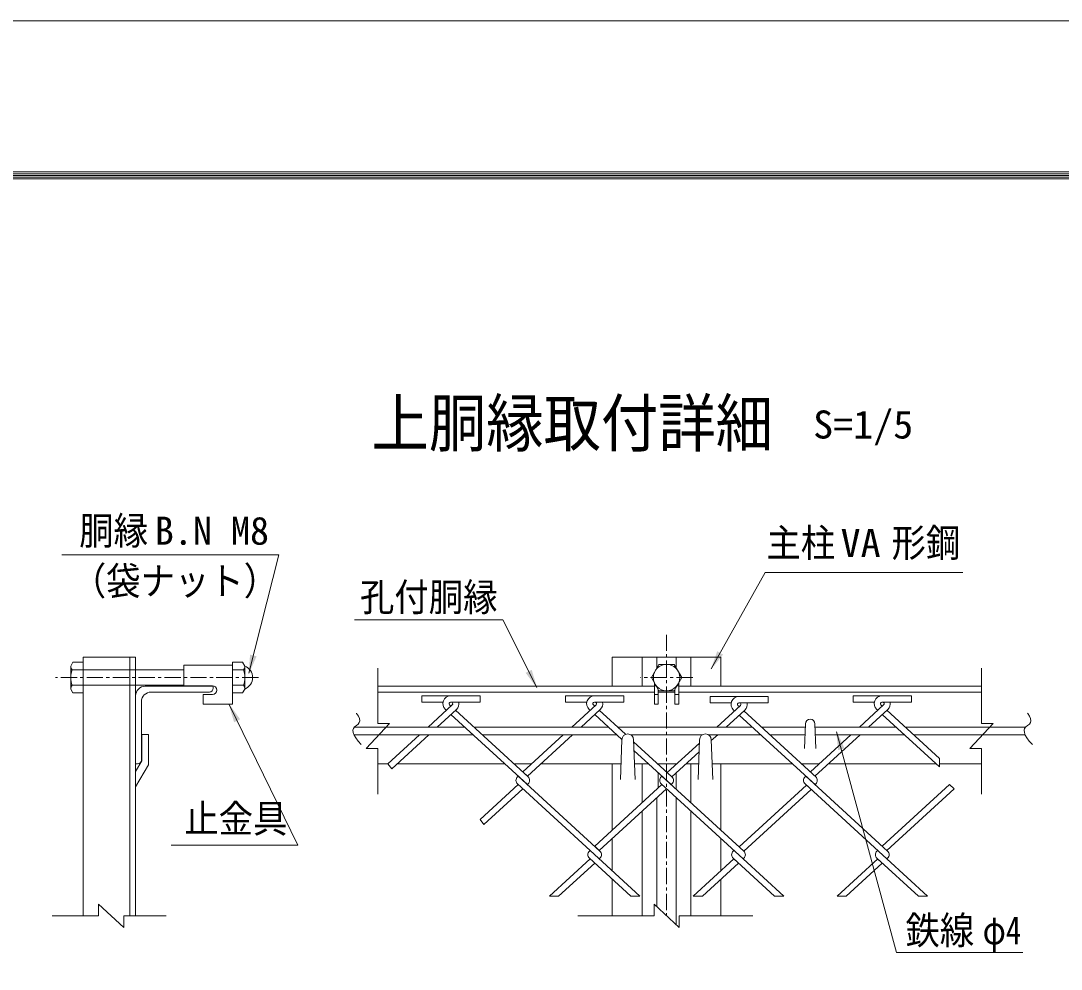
# Model space of a CAD drawing. Units: millimetres, scale not verified, with parts at other scales. Extents: x -4455 to 4455, y -3150 to 3150.
# Drawn here: x 1423 to 3029, y 1686 to 3150 of the extents above; entities that cross this region are included whole.
import ezdxf
from ezdxf.enums import TextEntityAlignment as Align

# ---------------------------------------------------------------- set-up
doc = ezdxf.new("R2010")
doc.units = ezdxf.units.MM
doc.header["$LTSCALE"] = 20
doc.linetypes.add('DASHED', pattern=[7.5, 6, -1.5])
doc.linetypes.add('USER1', pattern=[2, 1.25, -0.25, 0.25, -0.25])
doc.layers.add('0-7_7詳細', color=3, linetype='Continuous', lineweight=18)
doc.layers.add('0-E_D-TTL', color=7, linetype='Continuous', lineweight=18)
doc.styles.add('ＭＳ ゴシック', font='')
doc.styles.get('ＭＳ ゴシック').set_extended_font_data('MS Gothic')

msp = doc.modelspace()

# ---------------------------------------------------------------- linework, layer by layer
at = {"layer": '0-7_7詳細', "color": 1, "linetype": 'USER1'}
for p, q in [((2419.97, 2202.62), (2419.97, 1768.69)), ((1789.73, 2136.47), (1476.44, 2136.47)), ((2460.27, 2136.47), (2379.62, 2136.47))]:
    msp.add_line(p, q, dxfattribs=at)
at = {"layer": '0-7_7詳細', "color": 7}
for p, q in [((1499.84, 2154.23), (1503.17, 2159.99)), ((1499.84, 2118.71), (1499.84, 2154.23)), ((1503.17, 2159.99), (1519.04, 2159.99)), ((1519.04, 2168.12), (1519.04, 1768.69)), ((1519.04, 2168.12), (1600.04, 2168.12)), ((1519.04, 2112.95), (1519.04, 2159.99)), ((1591.04, 2168.12), (1591.04, 1768.69)), ((1600.04, 2168.12), (1600.04, 1768.69)), ((1674.47, 2155.43), (1749.47, 2155.43)), ((1674.47, 2155.43), (1674.47, 2123.93)), ((1749.47, 2112.95), (1749.47, 2159.99)), ((1749.47, 2155.43), (1749.47, 2095.43)), ((1768.67, 2118.71), (1768.67, 2154.23)), ((2503.97, 2168.12), (2335.97, 2168.12)), ((2335.97, 2168.12), (2335.97, 2123.12)), ((2382.47, 2168.12), (2382.47, 2123.12)), ((2404.97, 2168.12), (2404.97, 2151.23)), ((2434.97, 2168.12), (2434.97, 2151.23)), ((2457.47, 2168.12), (2457.47, 2123.12)), ((2503.97, 2168.12), (2503.97, 2123.12)), ((1501.9, 2148.47), (1519.04, 2148.47)), ((1600.04, 2148.47), (1674.47, 2148.47)), ((1766.61, 2148.47), (1749.47, 2148.47)), ((1501.9, 2124.47), (1519.04, 2124.47)), ((1600.04, 2124.47), (1674.47, 2124.47)), ((1615.04, 2123.12), (1720.04, 2123.12)), ((1674.47, 2123.93), (1718.72, 2123.93)), ((1720.04, 2123.12), (1720.04, 2120.12)), ((1766.61, 2124.47), (1749.47, 2124.47)), ((1974.26, 2123.12), (2401.22, 2123.12)), ((2401.22, 2123.12), (2284.97, 2123.12)), ((2401.22, 2123.12), (2310.47, 2123.12)), ((2401.22, 2128.21), (2401.22, 2095.43)), ((2403.69, 2123.93), (2401.22, 2123.93)), ((2436.25, 2123.93), (2438.72, 2123.93)), ((2438.72, 2128.21), (2438.72, 2095.43)), ((2438.72, 2123.12), (2906.06, 2123.12)), ((2529.47, 2123.12), (2438.72, 2123.12)), ((2554.97, 2123.12), (2438.72, 2123.12)), ((1499.84, 2118.71), (1503.17, 2112.95)), ((1503.17, 2112.95), (1519.04, 2112.95)), ((1600.04, 2003.12), (1600.04, 2108.12)), ((1624.04, 2114.12), (1714.04, 2114.12)), ((1704.47, 2110.43), (1718.72, 2110.43)), ((1704.47, 2110.43), (1704.47, 2095.43)), ((1765.35, 2112.95), (1749.47, 2112.95)), ((1768.67, 2118.71), (1765.35, 2112.95)), ((1974.26, 2114.12), (2401.22, 2114.12)), ((2407.22, 2110.43), (2401.22, 2110.43)), ((2407.22, 2114.12), (2432.72, 2114.12)), ((2432.72, 2117.82), (2432.72, 2095.43)), ((2432.72, 2110.43), (2438.72, 2110.43)), ((2438.72, 2114.12), (2906.06, 2114.12)), ((1609.04, 2009.12), (1609.04, 2099.12)), ((1704.47, 2095.43), (1749.47, 2095.43)), ((2432.72, 2095.43), (2438.72, 2095.43)), ((1937.91, 2060.12), (2108.07, 2060.12)), ((2122.28, 2060.12), (2330.1, 2060.12)), ((2344.31, 2060.12), (2552.13, 2060.12)), ((2566.34, 2060.12), (2634.32, 2060.12)), ((2633.1, 2026.82), (2634.5, 2065.01)), ((2650.3, 2026.82), (2648.9, 2065.01)), ((2649.08, 2060.12), (2774.16, 2060.12)), ((2788.37, 2060.12), (2974.26, 2060.12)), ((1620.12, 2048.78), (1620.12, 2001.96)), ((1937.37, 2048.12), (2121.17, 2048.12)), ((2135.38, 2048.12), (2343.19, 2048.12)), ((2348.72, 1978.97), (2350.97, 2040.47)), ((2364.72, 2048.12), (2475.23, 2048.12)), ((2371.22, 1978.97), (2368.97, 2040.47)), ((2468.72, 1978.97), (2470.97, 2040.47)), ((2484.72, 2048.12), (2565.22, 2048.12)), ((2491.22, 1978.97), (2488.97, 2040.47)), ((2579.43, 2048.12), (2633.88, 2048.12)), ((2649.52, 2048.12), (2787.25, 2048.12)), ((2801.46, 2048.12), (2973.72, 2048.12)), ((1600.04, 1991.55), (1609.62, 2007.78)), ((1600.04, 2003.12), (1603.04, 2003.12)), ((1600.04, 1967.94), (1620.12, 2001.96)), ((1974.26, 2003.12), (1989.37, 2003.12)), ((2003.58, 2003.12), (2170.28, 2003.12)), ((2184.49, 2003.12), (2211.4, 2003.12)), ((2225.61, 2003.12), (2349.61, 2003.12)), ((2335.97, 2003.12), (2335.97, 1900.79)), ((2370.34, 2003.12), (2392.3, 2003.12)), ((2382.47, 2003.12), (2382.47, 1943.4)), ((2406.51, 2003.12), (2435.57, 2003.12)), ((2449.78, 2003.12), (2469.61, 2003.12)), ((2457.47, 2003.12), (2457.47, 1943.4)), ((2490.34, 2003.12), (2614.33, 2003.12)), ((2503.97, 2003.12), (2503.97, 1900.79)), ((2628.54, 2003.12), (2655.46, 2003.12)), ((2669.67, 2003.12), (2836.36, 2003.12)), ((2841.47, 2003.12), (2906.06, 2003.12)), ((2407.11, 1989.55), (2407.11, 1965.98)), ((2434.97, 1989.55), (2434.97, 1964.02)), ((2404.97, 1951), (2404.97, 1782.62)), ((2434.97, 1951), (2434.97, 1754.76)), ((2382.47, 1930.38), (2382.47, 1768.69)), ((2457.47, 1930.38), (2457.47, 1768.69)), ((2335.97, 1887.77), (2335.97, 1838.27)), ((2503.97, 1887.77), (2503.97, 1838.27)), ((2335.97, 1825.24), (2335.97, 1768.69)), ((2503.97, 1825.24), (2503.97, 1768.69))]:
    msp.add_line(p, q, dxfattribs=at)
at = {"layer": '0-7_7詳細', "linetype": 'DASHED'}
for p, q in [((1519.04, 2148.47), (1600.04, 2148.47)), ((1519.04, 2124.47), (1600.04, 2124.47))]:
    msp.add_line(p, q, dxfattribs=at)
at = {"layer": '0-7_7詳細', "color": 4}
for p, q in [((1974.26, 2065.56), (1974.26, 2151.14)), ((2906.06, 2065.56), (2906.06, 2151.14)), ((1992.26, 2065.56), (1956.26, 2026.78)), ((1974.26, 2065.56), (1992.26, 2065.56)), ((2924.06, 2065.56), (2888.06, 2026.78)), ((2906.06, 2065.56), (2924.06, 2065.56)), ((1974.26, 2026.78), (1956.26, 2026.78)), ((1974.26, 2026.78), (1974.26, 1956.59)), ((2906.06, 2026.78), (2888.06, 2026.78)), ((2906.06, 2026.78), (2906.06, 1956.59)), ((1581.8, 1750.69), (1543.03, 1786.69)), ((1543.03, 1768.69), (1543.03, 1786.69)), ((2439.36, 1750.69), (2400.59, 1786.69)), ((2400.59, 1768.69), (2400.59, 1786.69)), ((1543.03, 1768.69), (1471.47, 1768.69)), ((1581.8, 1768.69), (1647.08, 1768.69)), ((1581.8, 1768.69), (1581.8, 1750.69)), ((2400.59, 1768.69), (2282.78, 1768.69)), ((2439.36, 1768.69), (2553.3, 1768.69)), ((2439.36, 1768.69), (2439.36, 1750.69))]:
    msp.add_line(p, q, dxfattribs=at)
at = {"layer": '0-7_7詳細'}
for p, q in [((2087.37, 2108.17), (2041.93, 2108.17)), ((2041.93, 2108.17), (2041.93, 2098.57)), ((2086.49, 2108.17), (2131.93, 2108.17)), ((2131.93, 2108.17), (2131.93, 2098.57)), ((2309.39, 2108.17), (2263.96, 2108.17)), ((2263.96, 2108.17), (2263.96, 2098.57)), ((2308.52, 2108.17), (2353.96, 2108.17)), ((2353.96, 2108.17), (2353.96, 2098.57)), ((2532.49, 2107.19), (2487.06, 2107.19)), ((2487.06, 2107.19), (2487.06, 2097.59)), ((2531.62, 2107.19), (2577.06, 2107.19)), ((2577.06, 2107.19), (2577.06, 2097.59)), ((2708.01, 2108.17), (2708.01, 2098.57)), ((2753.45, 2108.17), (2708.01, 2108.17)), ((2752.58, 2108.17), (2798.01, 2108.17)), ((2798.01, 2108.17), (2798.01, 2098.57)), ((2074.74, 2098.57), (2041.93, 2098.57)), ((2088.99, 2094.4), (2051.58, 2060.12)), ((2086.93, 2092.51), (2084.87, 2094.4)), ((2086.49, 2098.57), (2131.93, 2098.57)), ((2087.37, 2098.57), (2086.49, 2098.57)), ((2086.93, 2092.51), (2088.99, 2094.4)), ((2296.77, 2098.57), (2263.96, 2098.57)), ((2311.02, 2094.4), (2273.61, 2060.12)), ((2308.96, 2092.51), (2306.9, 2094.4)), ((2309.39, 2098.57), (2308.52, 2098.57)), ((2308.52, 2098.57), (2353.96, 2098.57)), ((2519.86, 2097.59), (2487.06, 2097.59)), ((2534.11, 2093.42), (2497.78, 2060.12)), ((2532.06, 2091.53), (2530, 2093.42)), ((2531.62, 2097.59), (2577.06, 2097.59)), ((2532.49, 2097.59), (2531.62, 2097.59)), ((2740.82, 2098.57), (2708.01, 2098.57)), ((2755.07, 2094.4), (2717.66, 2060.12)), ((2753.01, 2092.51), (2750.96, 2094.4)), ((2752.58, 2098.57), (2798.01, 2098.57)), ((2753.45, 2098.57), (2752.58, 2098.57)), ((2095.47, 2087.32), (2065.79, 2060.12)), ((2079.83, 2086), (2078.39, 2087.32)), ((2317.5, 2087.32), (2287.82, 2060.12)), ((2301.85, 2086), (2300.42, 2087.32)), ((2350.99, 2040.98), (2308.96, 2079.49)), ((2356.63, 2048.83), (2316.06, 2086)), ((2540.6, 2086.34), (2511.99, 2060.12)), ((2524.95, 2085.02), (2523.51, 2086.34)), ((2650.18, 1970.27), (2532.06, 2078.51)), ((2651.25, 1982.31), (2539.16, 2085.02)), ((2761.56, 2087.32), (2731.87, 2060.12)), ((2745.91, 2086), (2744.47, 2087.32)), ((2841.47, 1998.44), (2753.01, 2079.49)), ((2841.47, 2011.46), (2760.12, 2086)), ((2038.48, 2048.12), (1989.37, 2003.12)), ((2052.69, 2048.12), (1995.48, 1995.69)), ((2260.51, 2048.12), (2197.94, 1990.79)), ((2274.72, 2048.12), (2205.05, 1984.28)), ((2498.89, 2048.12), (2489.02, 2039.08)), ((2704.57, 2048.12), (2642, 1990.79)), ((2718.78, 2048.12), (2649.11, 1984.28)), ((2428.15, 1983.3), (2369.08, 2037.42)), ((2470.79, 2035.39), (2421.04, 1989.81)), ((2470.29, 2021.91), (2428.15, 1983.3)), ((2841.47, 2011.46), (2841.47, 1998.44)), ((1995.48, 1995.69), (1989.37, 2003.12)), ((2190.84, 1984.28), (2189.77, 1983.3)), ((2190.84, 1984.28), (2189.77, 1983.3)), ((2317.13, 1868.55), (2190.84, 1984.28)), ((2206.12, 1983.3), (2197.94, 1990.79)), ((2412.87, 1984.28), (2411.8, 1983.3)), ((2412.87, 1984.28), (2411.8, 1983.3)), ((2539.16, 1868.55), (2412.87, 1984.28)), ((2634.9, 1984.28), (2633.83, 1983.3)), ((2634.9, 1984.28), (2633.83, 1983.3)), ((2761.19, 1868.55), (2634.9, 1984.28)), ((2190.84, 1971.26), (2131.9, 1917.24)), ((2197.94, 1964.75), (2138, 1909.82)), ((2301.85, 1869.53), (2189.77, 1972.24)), ((2412.87, 1971.26), (2308.96, 1876.04)), ((2419.97, 1964.75), (2316.06, 1869.53)), ((2538.09, 1856.51), (2411.8, 1972.24)), ((2635.97, 1970.27), (2532.06, 1875.06)), ((2643.07, 1963.76), (2539.16, 1868.55)), ((2642, 1964.75), (2633.82, 1972.24)), ((2760.12, 1856.51), (2633.83, 1972.24)), ((2650.18, 1972.24), (2649.11, 1971.26)), ((2650.18, 1972.24), (2649.11, 1971.26)), ((2856.92, 1971.26), (2753.01, 1876.04)), ((2864.03, 1964.75), (2760.12, 1869.53)), ((2856.92, 1971.26), (2864.03, 1964.75)), ((2138, 1909.82), (2131.9, 1917.24)), ((2301.85, 1869.53), (2300.78, 1868.55)), ((2301.85, 1869.53), (2300.78, 1868.55)), ((2378.86, 1798.97), (2301.85, 1869.53)), ((2317.13, 1868.55), (2308.96, 1876.04)), ((2523.88, 1869.53), (2522.81, 1868.55)), ((2523.88, 1869.53), (2522.81, 1868.55)), ((2745.91, 1869.53), (2744.84, 1868.55)), ((2745.91, 1869.53), (2744.84, 1868.55)), ((2301.85, 1856.51), (2239.06, 1798.97)), ((2308.96, 1850), (2253.26, 1798.97)), ((2364.65, 1798.97), (2300.78, 1857.49)), ((2317.13, 1857.49), (2316.06, 1856.51)), ((2523.88, 1856.51), (2461.08, 1798.97)), ((2530.99, 1850), (2475.29, 1798.97)), ((2586.68, 1798.97), (2522.81, 1857.49)), ((2530.99, 1850), (2522.81, 1857.49)), ((2539.16, 1857.49), (2538.09, 1856.51)), ((2539.16, 1857.49), (2538.09, 1856.51)), ((2600.89, 1798.97), (2538.09, 1856.51)), ((2745.91, 1856.51), (2683.11, 1798.97)), ((2753.01, 1850), (2697.32, 1798.97)), ((2808.71, 1798.97), (2744.84, 1857.49)), ((2753.01, 1850), (2744.84, 1857.49)), ((2761.19, 1857.49), (2760.12, 1856.51)), ((2761.19, 1857.49), (2760.12, 1856.51)), ((2822.92, 1798.97), (2760.12, 1856.51)), ((2253.26, 1798.97), (2239.06, 1798.97)), ((2378.86, 1798.97), (2364.65, 1798.97)), ((2475.29, 1798.97), (2461.08, 1798.97)), ((2600.89, 1798.97), (2586.68, 1798.97)), ((2697.32, 1798.97), (2683.11, 1798.97)), ((2822.92, 1798.97), (2808.71, 1798.97))]:
    msp.add_line(p, q, dxfattribs=at)
at = {"layer": '0-7_7詳細', "color": 7}
for points in [[(1485.97, 2325.75), (1821.23, 2325.75), (1774.96, 2143.35)], [(2877.5, 2298.39), (2572.13, 2298.39), (2489.02, 2150.02)], [(1768.67, 2154.23), (1765.35, 2159.99), (1749.47, 2159.99)], [(2407.22, 2117.82), (2407.22, 2095.43), (2401.22, 2095.43)], [(1654.83, 1877.97), (1850.39, 1877.97), (1744.53, 2094.91)], [(1620.12, 2048.78), (1609.62, 2048.78), (1609.62, 2007.78)], [(2970.28, 1711.94), (2774.73, 1711.94), (2682.41, 2052.76)]]:
    msp.add_lwpolyline(points, dxfattribs=at)
at = {"layer": '0-7_7詳細', "color": 1}
msp.add_lwpolyline([(1938.33, 2225.49), (2166.91, 2225.49), (2219.6, 2121.08)], dxfattribs=at)
at = {"layer": '0-7_7詳細'}
msp.add_lwpolyline([(2396.45, 2136.47), (2408.21, 2156.84), (2431.73, 2156.84), (2443.49, 2136.47), (2431.73, 2116.1), (2408.21, 2116.1)], close=True, dxfattribs=at)
at = {"layer": '0-7_7詳細', "color": 4}
for points in [[(1941.11, 2081.39), (1941.42, 2081), (1944.08, 2076.8), (1945.65, 2073.05), (1946.12, 2069.73), (1945.49, 2066.86), (1943.77, 2064.42), (1940.95, 2062.43), (1938.13, 2060.43), (1936.37, 2057.95), (1935.69, 2054.99), (1936.08, 2051.56), (1937.55, 2047.65), (1940.09, 2043.27), (1943.7, 2038.41), (1948.39, 2033.08)], [(2977.46, 2081.39), (2977.77, 2081), (2980.43, 2076.8), (2982, 2073.05), (2982.47, 2069.73), (2981.84, 2066.86), (2980.12, 2064.42), (2977.3, 2062.43), (2974.48, 2060.43), (2972.72, 2057.95), (2972.04, 2054.99), (2972.43, 2051.56), (2973.9, 2047.65), (2976.44, 2043.27), (2980.05, 2038.41), (2984.74, 2033.08)]]:
    msp.add_lwpolyline(points, dxfattribs=at)
at = {"layer": '0-7_7詳細'}
for points in [[(2206.12, 1972.24), (2205.05, 1971.26), (2086.93, 2079.49)], [(2206.12, 1983.3), (2094.04, 2086), (2095.47, 2087.32)], [(2428.15, 1972.24), (2427.08, 1971.26), (2369.58, 2023.94)]]:
    msp.add_lwpolyline(points, dxfattribs=at)
msp.add_circle((2419.97, 2136.47), 20.4, dxfattribs=at)
at = {"layer": '0-7_7詳細', "color": 7}
for centre, radius, start, end in [((1508.93, 2154.23), 9.09, 180, 219.3382), ((1759.58, 2154.23), 9.09, 320.6618, 0), ((1761.53, 2136.47), 19.14, 291.90813, 68.09187), ((1535.84, 2136.47), 36, 160.52878, 199.47122), ((1732.67, 2136.47), 36, 340.52878, 19.47122), ((1508.93, 2118.71), 9.09, 140.6618, 180), ((1615.04, 2108.12), 15, 90, 180), ((1718.72, 2117.18), 6.75, 270, 90), ((1759.58, 2118.71), 9.09, 0, 39.3382), ((1624.04, 2099.12), 15, 90, 180), ((1714.04, 2120.12), 6, 270, 0), ((2641.7, 2065.01), 7.2, 0, 180), ((2359.97, 2040.47), 9, 0, 180), ((2479.97, 2040.47), 9, 0, 180), ((1603.04, 2009.12), 6, 270, 0)]:
    msp.add_arc(centre, radius, start, end, dxfattribs=at)
at = {"layer": '0-7_7詳細'}
for centre, radius, start, end in [((2086.49, 2096.17), 12, 90, 227.5), ((2308.52, 2096.17), 12, 90, 227.5), ((2531.62, 2095.19), 12, 90, 227.5), ((2752.58, 2096.17), 12, 90, 227.5), ((2086.49, 2096.17), 2.4, 90, 227.5), ((2087.37, 2096.17), 2.4, 312.5, 90), ((2087.37, 2096.17), 12, 312.5, 11.53696), ((2308.52, 2096.17), 2.4, 90, 227.5), ((2309.39, 2096.17), 2.4, 312.5, 90), ((2309.39, 2096.17), 12, 312.5, 11.53696), ((2531.62, 2095.19), 2.4, 90, 227.5), ((2532.49, 2095.19), 2.4, 312.5, 90), ((2532.49, 2095.19), 12, 312.5, 11.53696), ((2752.58, 2096.17), 2.4, 90, 227.5), ((2753.45, 2096.17), 2.4, 312.5, 90), ((2753.45, 2096.17), 12, 312.5, 11.53696), ((2194.84, 1977.77), 7.5, 132.5, 227.5), ((2201.05, 1977.77), 7.5, 312.5, 47.5), ((2416.86, 1977.77), 7.5, 132.5, 227.5), ((2423.08, 1977.77), 7.5, 312.5, 47.5), ((2638.89, 1977.77), 7.5, 132.5, 227.5), ((2645.11, 1977.77), 7.5, 312.5, 47.5), ((2305.85, 1863.02), 7.5, 132.5, 227.5), ((2312.07, 1863.02), 7.5, 312.5, 47.5), ((2527.88, 1863.02), 7.5, 132.5, 227.5), ((2534.09, 1863.02), 7.5, 312.5, 47.5), ((2749.91, 1863.02), 7.5, 132.5, 227.5), ((2756.12, 1863.02), 7.5, 312.5, 47.5)]:
    msp.add_arc(centre, radius, start, end, dxfattribs=at)
at = {"layer": '0-7_7詳細', "color": 7}
for points in [[(1774.47, 2141.41), (1776.8, 2171.77), (1786.9, 2169.21)], [(2488.04, 2148.27), (2498.16, 2176.99), (2507.25, 2171.9)], [(1743.65, 2096.71), (1761.49, 2072.03), (1752.13, 2067.46)], [(2681.89, 2054.69), (2694.76, 2027.1), (2684.71, 2024.37)]]:
    msp.add_solid(points, dxfattribs=at)
at = {"layer": '0-7_7詳細', "color": 1}
msp.add_solid([(2220.5, 2119.3), (2202.33, 2143.73), (2211.63, 2148.43)], dxfattribs=at)
at = {"layer": '0-E_D-TTL', "color": 2}
msp.add_lwpolyline([(-4455.04, 3150.21), (4454.66, 3150.21), (4454.66, -3150.21), (-4455.04, -3150.21)], close=True, dxfattribs=at)
at = {"layer": '0-E_D-TTL'}
for points in [[(-4168.65, 2916.86), (4168.28, 2916.86), (4168.28, -2916.87), (-4168.65, -2916.87)], [(-4166, 2914.21), (4165.63, 2914.21), (4165.63, -2914.21), (-4166, -2914.21)], [(-4163.35, 2911.56), (4162.97, 2911.56), (4162.97, -2911.56), (-4163.35, -2911.56)], [(-4160.7, 2908.91), (4160.32, 2908.91), (4160.32, -2908.91), (-4160.7, -2908.91)], [(-4158.05, 2906.26), (4157.67, 2906.26), (4157.67, -2906.26), (-4158.05, -2906.26)]]:
    msp.add_lwpolyline(points, close=True, dxfattribs=at)

# ---------------------------------------------------------------- texts
at = {"layer": '0-7_7詳細', "color": 7, "style": 'ＭＳ ゴシック', "width": 0.9}
msp.add_text('上胴縁取付詳細', height=72.14, dxfattribs=at).set_placement((1964.35, 2471.51), align=Align.BOTTOM_LEFT)
at = {"layer": '0-7_7詳細', "style": 'ＭＳ ゴシック'}
for s, width, p in [('S=1/5', 1.05, (2646.27, 2492.47)), ('胴縁', 0.9, (1513.04, 2328.54)), ('主柱', 0.9, (2574.06, 2309.78)), ('VA', 1.05, (2688.66, 2309.62)), ('形鋼', 0.9, (2767.29, 2309.78)), ('（袋ナット）', 0.9, (1501.56, 2251.01)), ('孔付胴縁', 0.9, (1946.5, 2226.04)), ('止金具', 0.9, (1675.14, 1884.05)), ('鉄線', 0.9, (2788.7, 1711.75)), ('φ4', 0.8, (2908.08, 1711.75))]:
    msp.add_text(s, height=43.26, dxfattribs=dict(at, width=width)).set_placement(p, align=Align.BOTTOM_LEFT)
msp.add_text('B.N M8', height=43.26, dxfattribs=at).set_placement((1629.63, 2328.54), align=Align.BOTTOM_LEFT)

doc.saveas('drawing.dxf')
